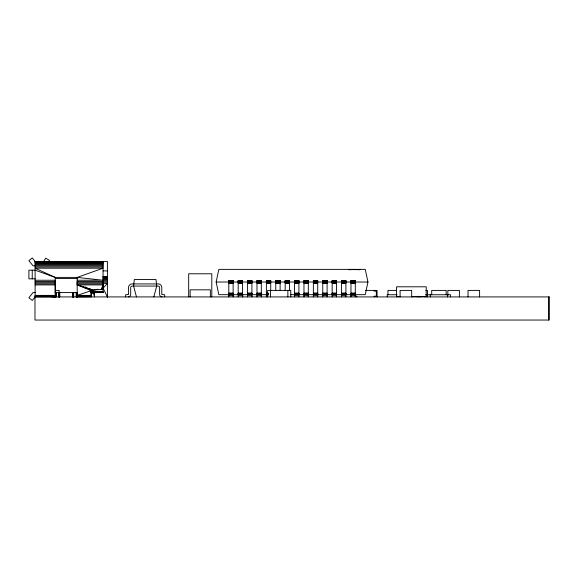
<?xml version="1.0" encoding="UTF-8"?>
<svg xmlns="http://www.w3.org/2000/svg" width="578" height="578" viewBox="0 0 578 578"><rect width="100%" height="100%" fill="white"/><g stroke="black" fill="none" stroke-linecap="round" stroke-linejoin="round"><path stroke-width="0.87" d="M55.336 296.919L55.43 292.576M55.553 296.919L55.553 292.576M55.69 296.919L55.69 292.576M55.842 296.919L55.842 292.576M56.015 296.919L56.015 292.576M56.189 296.919L56.189 292.576M72.705 296.919L72.763 292.576L72.835 296.919M72.929 296.919L72.929 292.576M73.045 296.919L73.045 292.576M73.182 296.919L73.182 292.576M73.341 296.919L73.341 292.576M73.507 296.919L73.507 292.576M73.681 296.919L73.681 292.576M77.192 280.236L103.065 280.236L77.192 277.397L55.213 277.397L35.114 268.199L103.065 268.199L77.192 277.397L77.192 284.911L103.065 284.911L102.963 288.191L101.728 289.52L91.548 290.026L91.216 295.394L77.192 295.394L77.192 281.732M91.216 294.585L91.216 293.017M103.065 281.732L103.043 287.858L101.071 289.679L103.065 284.911M92.278 289.694L77.192 284.911L91.23 290.662L91.216 296.919M229.611 294.672L218.831 294.672L216.143 282.021L218.831 269.37L365.26 269.37L367.948 282.021L365.26 294.672L355.376 294.672M153.827 296.919L156.717 286.074L156.031 279.564L134.277 279.564L133.59 286.074L136.48 296.919M48.762 261.494L49.426 260.338L45.676 258.171L43.755 261.494L39.434 261.545M102.176 289.275L101.237 289.657M77.192 295.394L91.23 290.662M92.01 289.744L77.192 284.911M90.052 290.893L97.863 289.238M50.936 261.494L35.114 261.596L103.065 261.596L52.367 261.494M51.232 261.494L35.114 261.596L103.065 261.596M51.717 296.832L55.228 296.919L55.213 284.911L35.114 284.911M103.065 265.837L33.025 265.829L28.9 260.656L32.289 257.954L35.114 261.494L107.407 261.494L107.407 297.352M35.114 261.885L103.065 261.885M35.114 262.361L103.065 262.361M35.114 263.012L103.065 263.012M35.114 263.821L103.065 263.821M35.114 264.775L103.065 264.775M35.114 266.985L103.065 266.985M103.065 270.894L107.407 270.894M103.065 276.674L107.407 276.674M103.065 276.775L107.407 276.775M103.065 277.064L107.407 277.064M103.065 277.541L107.407 277.541M103.065 278.191L107.407 278.191M55.553 278.553L77.734 278.553M35.114 278.842L28.9 278.842L28.9 270.172L35.114 270.172L55.213 277.397L55.213 292.576M103.065 279.001L107.407 279.001M103.065 279.954L107.407 279.954M35.114 280.236L55.213 280.236M228.794 280.756L233.129 280.756M238.187 280.756L242.529 280.756M247.586 280.756L251.921 280.756M256.986 280.756L261.321 280.756M266.379 280.756L270.721 280.756M275.778 280.756L280.113 280.756M285.178 280.756L289.513 280.756M294.57 280.756L298.913 280.756M303.97 280.756L308.305 280.756M313.37 280.756L317.705 280.756M322.762 280.756L327.105 280.756M332.162 280.756L336.497 280.756M341.562 280.756L345.897 280.756M350.962 280.756L355.297 280.756M228.794 280.872L233.129 280.872M238.187 280.872L242.529 280.872M247.586 280.872L251.921 280.872M256.986 280.872L261.321 280.872M266.379 280.872L270.721 280.872M275.778 280.872L280.113 280.872M285.178 280.872L289.513 280.872M294.57 280.872L298.913 280.872M303.97 280.872L308.305 280.872M313.37 280.872L317.705 280.872M322.762 280.872L327.105 280.872M332.162 280.872L336.497 280.872M341.562 280.872L345.897 280.872M350.962 280.872L355.297 280.872M103.065 281.016L107.407 281.016M228.794 281.067L233.129 281.067M238.187 281.067L242.529 281.067M247.586 281.067L251.921 281.067M256.986 281.067L261.321 281.067M266.379 281.067L270.721 281.067M275.778 281.067L280.113 281.067M285.178 281.067L289.513 281.067M294.57 281.067L298.913 281.067M303.97 281.067L308.305 281.067M313.37 281.067L317.705 281.067M322.762 281.067L327.105 281.067M332.162 281.067L336.497 281.067M341.562 281.067L345.897 281.067M350.962 281.067L355.297 281.067M228.794 281.327L233.129 281.327M238.187 281.327L242.529 281.327M247.586 281.327L251.921 281.327M256.986 281.327L261.321 281.327M266.379 281.327L270.721 281.327M275.778 281.327L280.113 281.327M285.178 281.327L289.513 281.327M294.57 281.327L298.913 281.327M303.97 281.327L308.305 281.327M313.37 281.327L317.705 281.327M322.762 281.327L327.105 281.327M332.162 281.327L336.497 281.327M341.562 281.327L345.897 281.327M350.962 281.327L355.297 281.327M35.114 281.479L55.213 281.479M77.192 281.479L103.065 281.479M228.794 281.645L233.129 281.645M238.187 281.645L242.529 281.645M247.586 281.645L251.921 281.645M256.986 281.645L261.321 281.645M266.379 281.645L270.721 281.645M275.778 281.645L280.113 281.645M285.178 281.645L289.513 281.645M294.57 281.645L298.913 281.645M303.97 281.645L308.305 281.645M313.37 281.645L317.705 281.645M322.762 281.645L327.105 281.645M332.162 281.645L336.497 281.645M341.562 281.645L345.897 281.645M350.962 281.645L355.297 281.645M216.143 282.021L367.948 282.021M103.065 282.172L107.407 282.172M228.794 282.432L233.129 282.432M238.187 282.432L242.529 282.432M247.586 282.432L251.921 282.432M256.986 282.432L261.321 282.432M266.379 282.432L270.721 282.432M275.778 282.432L280.113 282.432M285.178 282.432L289.513 282.432M294.57 282.432L298.913 282.432M303.97 282.432L308.305 282.432M313.37 282.432L317.705 282.432M322.762 282.432L327.105 282.432M332.162 282.432L336.497 282.432M341.562 282.432L345.897 282.432M350.962 282.432L355.297 282.432M35.114 282.693L55.213 282.693M77.192 282.693L103.065 282.693M228.794 282.866L233.129 282.866M238.187 282.866L242.529 282.866M247.586 282.866L251.921 282.866M256.986 282.866L261.321 282.866M266.379 282.866L270.721 282.866M275.778 282.866L280.113 282.866M285.178 282.866L289.513 282.866M294.57 282.866L298.913 282.866M303.97 282.866L308.305 282.866M313.37 282.866L317.705 282.866M322.762 282.866L327.105 282.866M332.162 282.866L336.497 282.866M341.562 282.866L345.897 282.866M350.962 282.866L355.297 282.866M103.065 283.386L107.407 283.386L103.065 288.14L107.407 296.919M228.794 283.321L233.129 283.321M238.187 283.321L242.529 283.321M247.586 283.321L251.921 283.321M256.986 283.321L261.321 283.321M266.379 283.321L270.721 283.321M275.778 283.321L280.113 283.321M285.178 283.321L289.513 283.321M294.57 283.321L298.913 283.321M303.97 283.321L308.305 283.321M313.37 283.321L317.705 283.321M322.762 283.321L327.105 283.321M332.162 283.321L336.497 283.321M341.562 283.321L345.897 283.321M350.962 283.321L355.297 283.321M35.114 283.849L55.213 283.849M77.192 283.849L103.065 283.849M55.575 290.409L59.129 290.409L59.129 292.851M365.491 290.409L377.051 290.409L377.051 296.919M396.407 290.409L387.968 290.409L387.968 294.744M425.784 290.409L427.467 290.409L427.467 294.744M90.927 291.818L103.065 291.818M90.927 292.114L103.065 292.114M90.927 292.331L103.065 292.331M35.619 292.576L33.025 292.576L28.9 297.749L32.289 300.459L35.114 296.919L35.114 261.494M55.228 292.576L77.531 292.576M228.794 293.133L233.129 293.133M238.187 293.133L242.529 293.133M247.586 293.133L251.921 293.133M256.986 293.133L261.321 293.133M266.379 293.133L268.113 293.133M294.57 293.133L298.913 293.133M303.97 293.133L308.305 293.133M313.37 293.133L317.705 293.133M322.762 293.133L327.105 293.133M332.162 293.133L336.497 293.133M341.562 293.133L345.897 293.133M350.962 293.133L355.297 293.133M228.794 293.335L233.129 293.335M238.187 293.335L242.529 293.335M247.586 293.335L251.921 293.335M256.986 293.335L261.321 293.335M266.379 293.335L268.113 293.335M294.57 293.335L298.913 293.335M303.97 293.335L308.305 293.335M313.37 293.335L317.705 293.335M322.762 293.335L327.105 293.335M332.162 293.335L336.497 293.335M341.562 293.335L345.897 293.335M350.962 293.335L355.297 293.335M91.216 293.443L93.817 293.443L93.817 295.177M228.794 293.537L233.129 293.537M238.187 293.537L242.529 293.537M247.586 293.537L251.921 293.537M256.986 293.537L261.321 293.537M266.379 293.537L268.113 293.537M294.57 293.537L298.913 293.537M303.97 293.537L308.305 293.537M313.37 293.537L317.705 293.537M322.762 293.537L327.105 293.537M332.162 293.537L336.497 293.537M341.562 293.537L345.897 293.537M350.962 293.537L355.297 293.537M228.794 293.725L233.129 293.725M238.187 293.725L242.529 293.725M247.586 293.725L251.921 293.725M256.986 293.725L261.321 293.725M266.379 293.725L268.113 293.725M294.57 293.725L298.913 293.725M303.97 293.725L308.305 293.725M313.37 293.725L317.705 293.725M322.762 293.725L327.105 293.725M332.162 293.725L336.497 293.725M341.562 293.725L345.897 293.725M350.962 293.725L355.297 293.725M228.794 293.906L233.129 293.906M238.187 293.906L242.529 293.906M247.586 293.906L251.921 293.906M256.986 293.906L261.321 293.906M266.379 293.906L268.113 293.906M294.57 293.906L298.913 293.906M303.97 293.906L308.305 293.906M313.37 293.906L317.705 293.906M322.762 293.906L327.105 293.906M332.162 293.906L336.497 293.906M341.562 293.906L345.897 293.906M350.962 293.906L355.297 293.906M228.794 294.058L233.129 294.058M238.187 294.058L242.529 294.058M247.586 294.058L251.921 294.058M256.986 294.058L261.321 294.058M266.379 294.058L268.113 294.058M294.57 294.058L298.913 294.058M303.97 294.058L308.305 294.058M313.37 294.058L317.705 294.058M322.762 294.058L327.105 294.058M332.162 294.058L336.497 294.058M341.562 294.058L345.897 294.058M350.962 294.058L355.297 294.058M228.794 294.188L233.129 294.188M238.187 294.188L242.529 294.188M247.586 294.188L251.921 294.188M256.986 294.188L261.321 294.188M266.379 294.188L268.113 294.188M294.57 294.188L298.913 294.188M303.97 294.188L308.305 294.188M313.37 294.188L317.705 294.188M322.762 294.188L327.105 294.188M332.162 294.188L336.497 294.188M341.562 294.188L345.897 294.188M350.962 294.188L355.297 294.188M228.794 294.296L233.129 294.296L228.794 294.419M242.529 294.296L238.187 294.296L242.529 294.419M251.921 294.296L247.586 294.296L251.921 294.419M256.986 294.296L261.321 294.296L256.986 294.419M266.379 294.296L268.113 294.296L266.379 294.419M298.913 294.296L294.57 294.296L298.913 294.419M308.305 294.296L303.97 294.296L308.305 294.419M317.705 294.296L313.37 294.296L317.705 294.419M327.105 294.296L322.762 294.296L327.105 294.419M332.162 294.296L336.497 294.296L332.162 294.419M341.562 294.296L345.897 294.296L341.562 294.419M355.297 294.296L350.962 294.296L355.297 294.419M232.305 294.672L238.591 294.672M242.189 294.672L247.579 294.672M252.066 294.672L257.456 294.672M261.054 294.672L266.444 294.672M290.698 294.672L295.185 294.672M298.783 294.672L304.173 294.672M307.763 294.672L313.153 294.672M317.647 294.672L323.037 294.672M326.628 294.672L332.921 294.672M336.512 294.672L341.901 294.672M345.492 294.672L350.882 294.672M397.035 294.744L387.246 294.744L387.246 296.919M425.524 294.744L450.5 294.744L450.5 296.919M35.114 295.394L55.213 295.394L55.213 296.817L35.114 296.817M228.794 295.625L233.129 295.625M238.187 295.625L242.529 295.625M247.586 295.625L251.921 295.625M256.986 295.625L261.321 295.625M266.379 295.625L268.113 295.625M294.57 295.625L298.913 295.625M303.97 295.625L308.305 295.625M313.37 295.625L317.705 295.625M322.762 295.625L327.105 295.625M332.162 295.625L336.497 295.625M341.562 295.625L345.897 295.625M350.962 295.625L355.297 295.625M35.114 296.052L55.213 296.052M77.192 296.052L91.216 296.052M355.369 296.196L356.814 296.196L356.814 296.919M35.114 296.528L55.213 296.528M77.192 296.528L91.216 296.528M396.573 296.557L400.113 296.557M411.392 296.557L426.21 296.557M91.216 296.817L77.177 296.919L77.192 292.576M70.827 261.494L87.842 261.545M88.607 261.494L96.266 261.545M92.95 261.494L98.007 261.545M548.811 296.919L548.811 320.046M479.603 296.919L479.603 290.409L468.036 290.409L468.036 296.919M459.402 296.919L459.402 290.409L447.842 290.409L447.842 295.351M447.61 294.744L447.61 296.919M446.158 294.744L446.158 290.409L431.701 290.409L431.701 294.744M430.256 294.744L430.256 296.919M427.366 294.744L427.366 296.919M426.21 296.919L426.21 286.796L396.573 286.796L396.573 296.919M424.404 296.557L424.404 296.919M420.069 296.557L420.069 296.919M419.707 296.557L419.707 296.919M418.226 296.196L418.226 296.919M417.171 296.557L417.171 296.919M412.837 296.557L412.837 296.919M411.666 296.919L411.666 290.409L400.099 290.409L400.099 296.919M398.379 296.557L398.379 296.919M374.161 290.409L374.161 291.131L376.329 291.131L376.329 296.196L374.161 296.196L374.161 296.919M359.834 269.37L359.834 269.731M359.754 269.37L359.754 269.731M359.509 269.37L359.509 269.731M359.111 269.37L359.111 269.731M358.57 269.37L358.57 269.731M357.898 269.37L357.898 269.731M357.125 269.37L357.125 269.731M356.265 269.37L356.265 269.731M355.354 269.37L355.354 269.731M355.297 296.919L355.297 280.72L350.962 280.72L350.962 296.919M354.415 269.37L354.415 269.731M353.469 269.37L353.469 269.731M352.558 269.37L352.558 269.731M351.706 269.37L351.706 269.731M350.925 269.37L350.925 269.731M350.261 269.37L350.261 269.731M349.719 269.37L349.719 269.731M349.322 269.37L349.322 269.731M349.076 269.37L349.076 269.731M348.989 269.37L348.989 269.731M345.897 296.919L345.897 280.72L341.562 280.72L341.562 296.919M336.497 296.919L336.497 280.72L332.162 280.72L332.162 296.919M327.105 296.919L327.105 280.72L322.762 280.72L322.762 296.919M317.705 296.919L317.705 280.72L313.37 280.72L313.37 296.919M308.305 296.919L308.305 280.72L303.97 280.72L303.97 296.919M298.913 296.919L298.913 280.72L294.57 280.72L294.57 296.919M290.756 296.919L290.756 290.409L267.621 290.409L267.621 296.919M289.513 290.452L289.513 280.72L285.178 280.72L285.178 290.452M287.866 290.409L287.866 296.919M280.113 290.452L280.113 280.72L275.778 280.72L275.778 290.452M270.721 290.452L270.721 280.72L266.379 280.72L266.379 296.919M270.518 290.409L270.518 296.919M261.321 296.919L261.321 280.72L256.986 280.72L256.986 296.919M251.921 296.919L251.921 280.72L247.586 280.72L247.586 296.919M242.746 294.477L242.746 296.919M242.529 296.919L242.529 280.72L238.187 280.72L238.187 296.919M233.129 296.919L233.129 280.72L228.794 280.72L228.794 296.919M211.801 296.919L211.801 273.784L188.674 273.784L188.674 296.919M210.356 296.919L210.356 289.831L190.119 289.831L190.119 296.919M164.672 296.919L164.672 294.744L161.811 294.52L161.753 287.049A3.62 3.62 0 0 0 158.639 283.928L131.668 283.928A3.62 3.62 0 0 0 128.554 287.049L128.511 294.477L125.636 294.744L125.636 296.919M103.065 261.494L103.065 292.576L94.395 292.576L94.395 296.919M85.717 286.76L85.717 288.444M77.134 292.576L77.062 296.919M76.968 292.576L76.968 296.919M76.852 292.576L76.852 296.919M76.715 292.576L76.715 296.919M76.556 292.576L76.556 296.919M76.39 292.576L76.39 296.919M76.209 292.576L76.209 296.919M59.693 292.576L59.693 296.919L59.635 292.576M59.476 292.576L59.476 296.919M59.353 292.576L59.353 296.919M59.216 292.576L59.216 296.919M59.064 292.576L59.064 296.919M58.898 292.576L58.898 296.919M58.718 292.576L58.718 296.919M32.238 270.172L32.238 278.842M128.164 296.919A2.529 2.529 0 0 0 130.693 294.383L130.693 287.519A1.445 1.445 0 0 1 132.145 286.074L158.162 286.074A1.445 1.445 0 0 1 159.615 287.519L159.615 294.383A2.529 2.529 0 0 0 162.143 296.919M94.395 292.504L90.927 292.461L94.395 292.482M549.1 296.919L34.983 296.919L34.983 320.046L549.1 320.046L549.1 296.919"/></g></svg>
